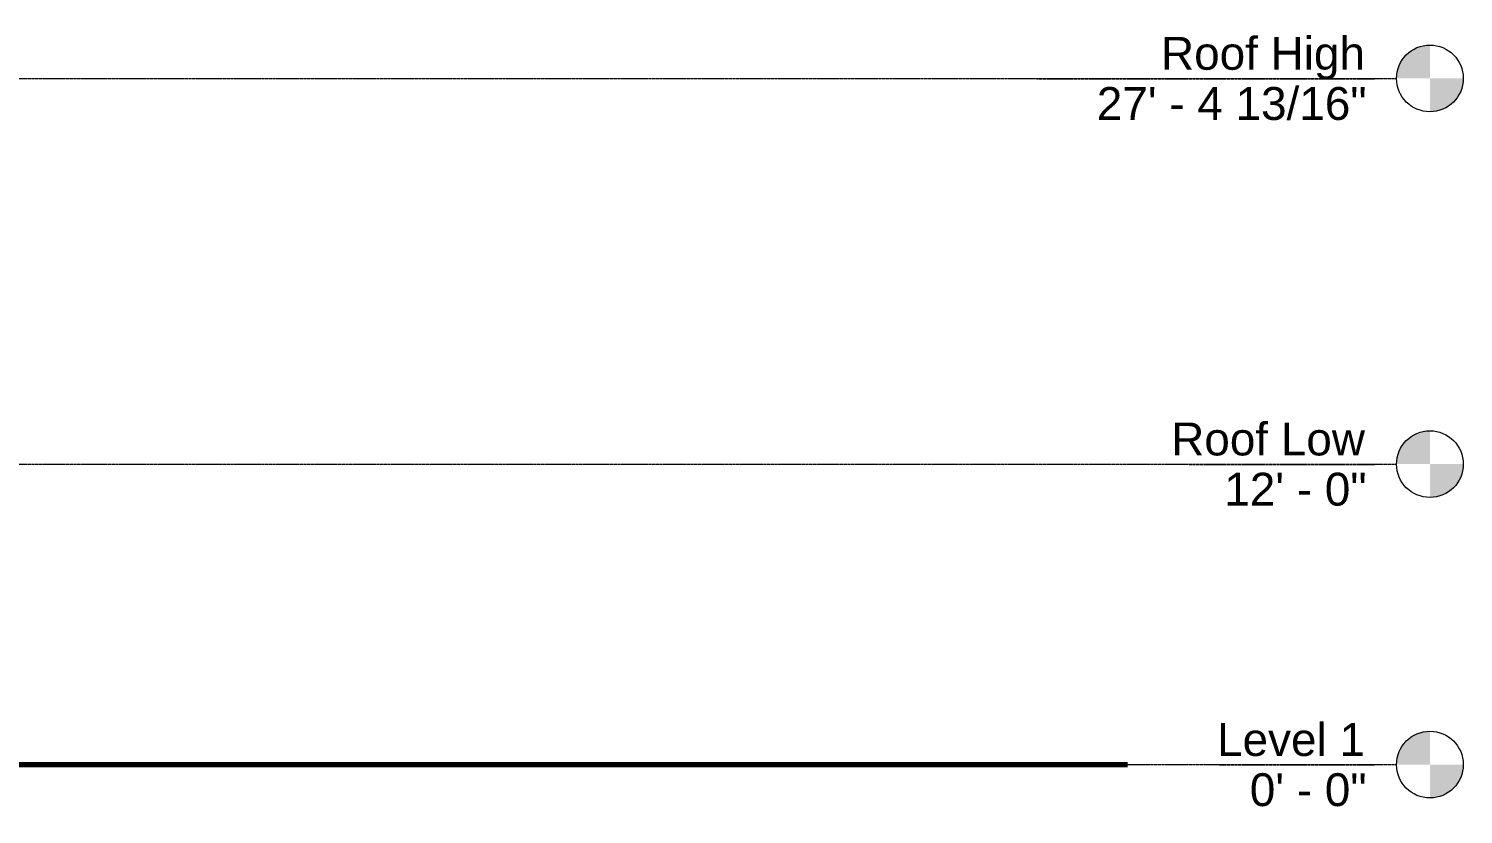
# Model space of a CAD drawing. Header units: inches. Extents: x -26493 to -10162, y -132 to 713.
# Drawn here: x -16123 to -15435, y -24 to 353 of the extents above; entities that cross this region are included whole.
import ezdxf

# ---------------------------------------------------------------- set-up
doc = ezdxf.new("R2010")
doc.units = ezdxf.units.IN
doc.header["$MEASUREMENT"] = 0
doc.linetypes.add('Grid Line 1_2_', pattern=[0.875, 0.5, -0.125, 0.125, -0.125])
doc.layers.add('A-FLOR-LEVL', color=51, linetype='Continuous', lineweight=9)
doc.layers.add('C-TOPO', color=7, linetype='Continuous', lineweight=9)
doc.styles.add('Arial', font='arial.ttf', dxfattribs={"height": 15.736527})

# ---------------------------------------------------------------- blocks, each defined once
blk = doc.blocks.new('Level - Level Head - Circle-15001-Section 1')
at = {"layer": 'A-FLOR-LEVL'}
h = blk.add_hatch(color=256, dxfattribs=at)
edge = h.paths.add_edge_path(flags=0)
edge.add_line((-20410.1, 0), (-20426.1, 0))
edge.add_arc((-20410.1, 0), 16, 90, 180, ccw=False)
edge.add_line((-20410.1, 16), (-20410.1, 0))
h = blk.add_hatch(color=256, dxfattribs=at)
edge = h.paths.add_edge_path(flags=0)
edge.add_line((-20410.1, -16), (-20410.1, 0))
edge.add_line((-20410.1, 0), (-20394.1, 0))
edge.add_arc((-20410.1, 0), 16, 270, 360, ccw=False)
blk.add_circle((-20410.1, 0), 16, dxfattribs=at)

msp = doc.modelspace()

# ---------------------------------------------------------------- linework, layer by layer
at = {"layer": 'C-TOPO', "lineweight": 70}
msp.add_line((-16169.62, 0), (-15596.1, 0), dxfattribs=at)
at = {"layer": 'C-TOPO'}
msp.add_line((-16169.62, 0), (-15596.1, 0), dxfattribs=at)

# ---------------------------------------------------------------- block references
at = {"layer": 'A-FLOR-LEVL'}
for p in [(4958.94, 328.83), (4958.94, 144), (4958.94, 0)]:
    msp.add_blockref('Level - Level Head - Circle-15001-Section 1', p, dxfattribs=at)

# ---------------------------------------------------------------- texts
at = {"layer": 'A-FLOR-LEVL', "char_height": 15.737, "attachment_point": 3, "line_spacing_factor": 0.938532, "style": 'Arial', "bg_fill": 3, "box_fill_scale": 1.25, "bg_fill_color": 0, "bg_fill_transparency": 0}
for s, insert, width in [('Roof High', (-15482.3, 348.72), 116.352), ('Roof Low', (-15482.3, 163.89), 110.016), ('Level 1', (-15482.3, 19.89), 84.672)]:
    msp.add_mtext(s, dxfattribs=dict(at, insert=insert, width=width))

# ---------------------------------------------------------------- next in the draw order: texts
at = {"layer": 'A-FLOR-LEVL', "attachment_point": 3, "line_spacing_factor": 0.938532, "style": 'Arial', "bg_fill": 3, "box_fill_scale": 1.25, "bg_fill_color": 0, "bg_fill_transparency": 0}
for s, insert, char_height, width in [('27\' - 4 13/16"', (-15481.51, 324.68), 15.7365, 154.176), ('12\' - 0"', (-15481.51, 139.85), 15.737, 81.216), ('0\' - 0"', (-15481.51, -4.15), 15.737, 66.624)]:
    msp.add_mtext(s, dxfattribs=dict(at, insert=insert, char_height=char_height, width=width))

# ---------------------------------------------------------------- next in the draw order: linework, layer by layer
at = {"layer": 'A-FLOR-LEVL', "linetype": 'Grid Line 1_2_'}
for p, q in [((-18203.93, 328.83), (-15467.16, 328.83)), ((-18203.93, 144), (-15467.16, 144)), ((-18203.93, 0), (-15467.16, 0))]:
    msp.add_line(p, q, dxfattribs=at)

doc.saveas('drawing.dxf')
